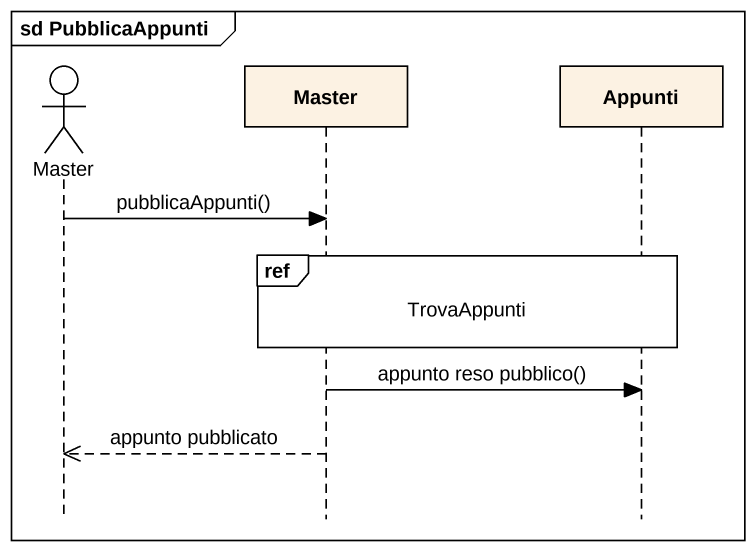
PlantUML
@startuml
mainframe sd PubblicaAppunti
hide footbox
actor Master
participant "Master" as Master_2
participant Appunti

Master -> Master_2 : pubblicaAppunti()
ref over Master_2, Appunti : TrovaAppunti
Master_2 -> Appunti : appunto reso pubblico()
Master_2 -->> Master : appunto pubblicato
@enduml
